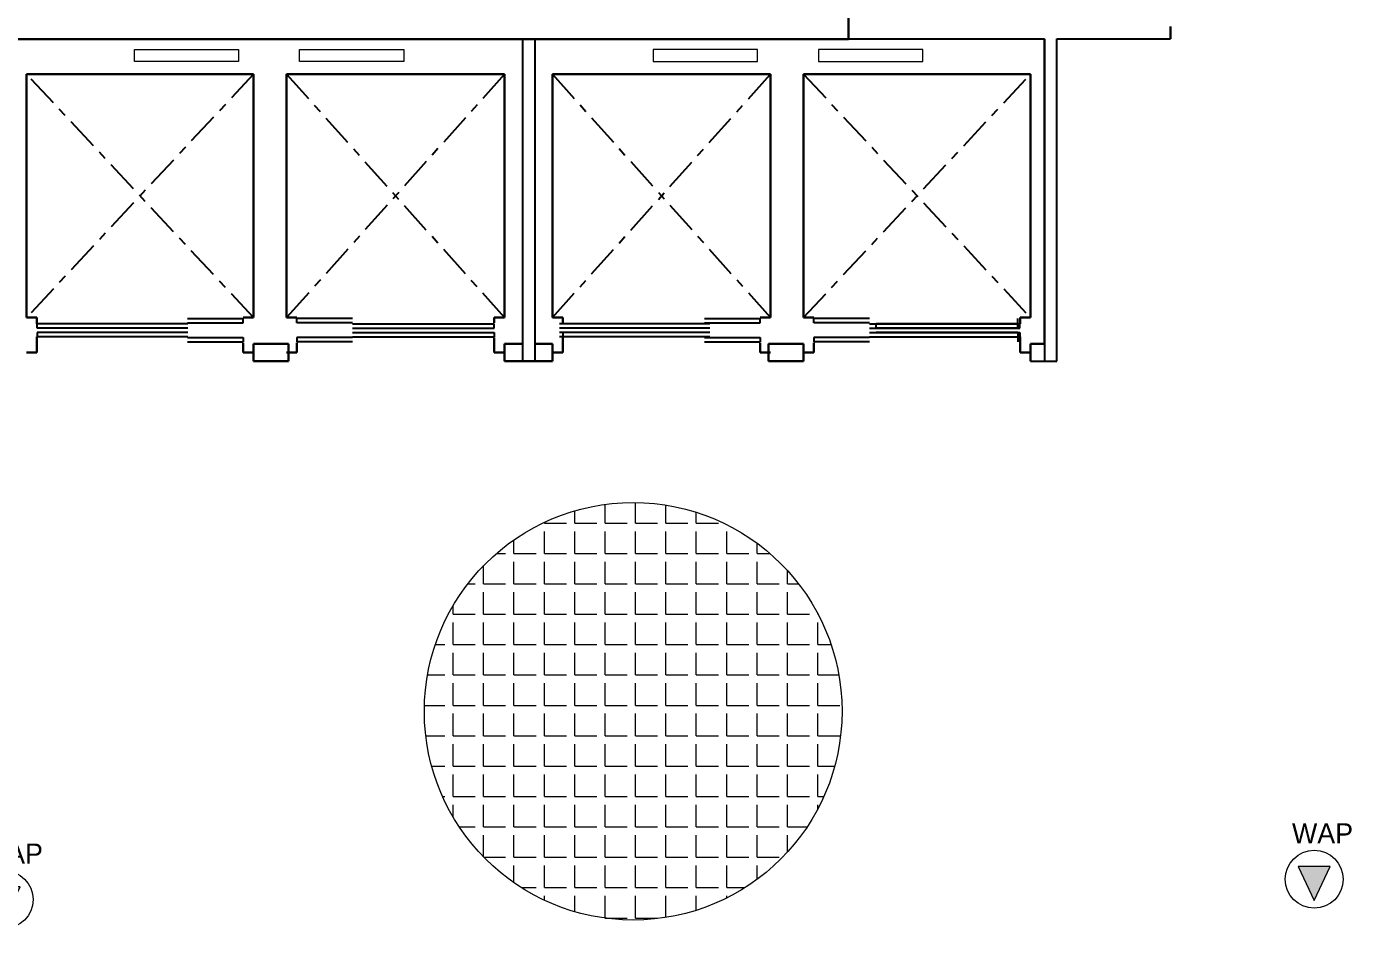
# Model space of a CAD drawing. Extents: x -15 to 169, y 313 to 399.
# Drawn here: x 27.23 to 42.46, y 338.3 to 348.67 of the extents above; entities that cross this region are included whole.
import ezdxf

# ---------------------------------------------------------------- set-up
doc = ezdxf.new("R2010")
doc.units = 0
doc.header["$LTSCALE"] = 0.15
doc.linetypes.add('CENTERX2', pattern=[4, 2.5, -0.5, 0.5, -0.5])
doc.layers.get('0').update_dxf_attribs({"color": 252})
for name, color, linetype in [('0 sockets', 252, 'Continuous'), ('d1', 252, 'Continuous'), ('grocol', 252, 'Continuous'), ('WINDOW', 252, 'Continuous')]:
    doc.layers.add(name, color=color, linetype=linetype)
for name, color, linetype, lineweight in [('anal', 252, 'Continuous', 20), ('elev', 252, 'Continuous', 9), ('T-STRUCTURED', 7, 'Continuous', 0), ('wall', 252, 'Continuous', 30)]:
    doc.layers.add(name, color=color, linetype=linetype, lineweight=lineweight)

# ---------------------------------------------------------------- blocks, each defined once
blk = doc.blocks.new('ARCH')
at = {"layer": 'elev'}
h = blk.add_hatch(dxfattribs=at)
h.set_pattern_fill('ANGLE', color=256, scale=0.05, style=0)
h.set_pattern_definition([(0, (0, 0), (0, 0.34925), [0.254, -0.09525]), (90, (0, 0), (-0.34925, 2e-17), [0.254, -0.09525])])
h.paths.add_polyline_path([(31.8, 340.8, 0.21525), (32.613, 339), (35.787, 339, 0.21525), (36.6, 340.8, 1)])
h.paths.add_polyline_path([(35.787, 339), (32.613, 339, 0.377964)])
at = {"layer": 'anal'}
blk.add_circle((34.2, 340.8), 2.4, dxfattribs=at)
at = {"layer": 'd1', "linetype": 'CENTERX2'}
for p, q in [((29.838, 348.125), (27.228, 345.326)), ((29.838, 345.326), (27.228, 348.125)), ((32.723, 345.326), (30.216, 348.125)), ((32.723, 348.125), (30.216, 345.326)), ((33.272, 348.125), (35.779, 345.326)), ((33.272, 345.326), (35.779, 348.125)), ((36.157, 345.326), (38.767, 348.125)), ((36.157, 348.125), (38.767, 345.326))]:
    blk.add_line(p, q, dxfattribs=at)
at = {"layer": 'd1', "ltscale": 0.5}
for p, q in [((27.352, 345.206), (27.352, 345.256)), ((29.08, 345.256), (27.352, 345.256)), ((29.078, 345.316), (29.718, 345.316)), ((29.078, 345.266), (29.718, 345.266)), ((29.718, 345.266), (29.718, 345.316)), ((30.336, 345.266), (30.336, 345.316)), ((30.976, 345.316), (30.336, 345.316)), ((30.976, 345.266), (30.336, 345.266)), ((30.974, 345.256), (32.603, 345.256)), ((32.603, 345.206), (32.603, 345.256)), ((35.08, 345.256), (33.352, 345.256)), ((35.019, 345.316), (35.659, 345.316)), ((35.019, 345.266), (35.659, 345.266)), ((35.659, 345.266), (35.659, 345.316)), ((36.917, 345.316), (36.277, 345.316)), ((36.277, 345.266), (36.277, 345.316)), ((36.917, 345.266), (36.277, 345.266)), ((36.915, 345.256), (38.643, 345.256)), ((36.992, 345.206), (36.992, 345.256)), ((38.621, 345.256), (36.992, 345.256)), ((38.619, 345.266), (38.619, 345.316)), ((38.621, 345.206), (38.621, 345.256)), ((38.643, 345.206), (38.643, 345.256)), ((29.08, 345.206), (27.352, 345.206)), ((27.352, 345.156), (27.352, 345.106)), ((29.08, 345.156), (27.352, 345.156)), ((29.08, 345.106), (27.352, 345.106)), ((29.021, 345.106), (27.392, 345.106)), ((29.078, 345.096), (29.718, 345.096)), ((29.718, 345.096), (29.718, 345.046)), ((30.336, 345.096), (30.336, 345.046)), ((30.976, 345.096), (30.336, 345.096)), ((30.974, 345.206), (32.603, 345.206)), ((30.974, 345.156), (32.603, 345.156)), ((30.974, 345.106), (32.603, 345.106)), ((32.603, 345.156), (32.603, 345.106)), ((35.08, 345.206), (33.352, 345.206)), ((35.08, 345.156), (33.352, 345.156)), ((35.08, 345.106), (33.352, 345.106)), ((33.392, 345.156), (33.392, 345.106)), ((35.021, 345.106), (33.392, 345.106)), ((35.019, 345.096), (35.659, 345.096)), ((35.659, 345.096), (35.659, 345.046)), ((36.917, 345.096), (36.277, 345.096)), ((36.277, 345.096), (36.277, 345.046)), ((36.915, 345.206), (38.643, 345.206)), ((36.915, 345.156), (38.643, 345.156)), ((36.915, 345.106), (38.643, 345.106)), ((38.621, 345.206), (36.992, 345.206)), ((38.621, 345.156), (36.992, 345.156)), ((38.619, 345.096), (38.619, 345.046)), ((38.621, 345.156), (38.621, 345.106)), ((38.643, 345.156), (38.643, 345.106)), ((29.078, 345.046), (29.718, 345.046)), ((30.976, 345.046), (30.336, 345.046)), ((35.019, 345.046), (35.659, 345.046)), ((36.917, 345.046), (36.277, 345.046))]:
    blk.add_line(p, q, dxfattribs=at)
at = {"layer": 'elev'}
for p, q in [((28.467, 348.272), (28.467, 348.408)), ((28.467, 348.408), (29.664, 348.408)), ((29.664, 348.272), (28.467, 348.272)), ((29.664, 348.408), (29.664, 348.272)), ((30.367, 348.408), (31.564, 348.408)), ((30.367, 348.272), (30.367, 348.408)), ((31.564, 348.272), (30.367, 348.272)), ((31.564, 348.408), (31.564, 348.272)), ((35.628, 348.408), (34.431, 348.408)), ((34.431, 348.408), (34.431, 348.272)), ((34.431, 348.272), (35.628, 348.272)), ((35.628, 348.272), (35.628, 348.408)), ((37.528, 348.408), (36.331, 348.408)), ((36.331, 348.408), (36.331, 348.272)), ((36.331, 348.272), (37.528, 348.272)), ((37.528, 348.272), (37.528, 348.408))]:
    blk.add_line(p, q, dxfattribs=at)
at = {"layer": 'grocol', "ltscale": 0.5}
for p, q in [((40.374, 348.532), (40.374, 348.673)), ((40.374, 348.673), (40.374, 348.532)), ((32.927, 348.525), (32.927, 344.826)), ((32.927, 348.525), (32.927, 344.826)), ((33.068, 348.525), (33.068, 344.826)), ((33.068, 348.525), (33.068, 344.826)), ((36.675, 348.532), (38.927, 348.532)), ((38.927, 345.026), (38.927, 348.532)), ((38.927, 348.525), (38.927, 344.826)), ((39.068, 344.826), (39.068, 348.532)), ((39.068, 348.532), (40.374, 348.532)), ((32.927, 344.826), (33.068, 344.826)), ((33.068, 344.826), (32.927, 344.826)), ((38.927, 344.826), (39.068, 344.826))]:
    blk.add_line(p, q, dxfattribs=at)
at = {"layer": 'wall'}
for p, q in [((36.675, 358.125), (36.675, 348.525)), ((36.527, 348.525), (27.073, 348.525)), ((36.675, 348.525), (27.075, 348.525)), ((27.228, 345.326), (27.228, 348.125)), ((27.228, 348.125), (29.838, 348.125)), ((29.838, 348.125), (29.838, 345.326)), ((32.723, 348.125), (30.216, 348.125)), ((30.216, 348.125), (30.216, 345.326)), ((32.723, 345.326), (32.723, 348.125)), ((33.272, 345.326), (33.272, 348.125)), ((33.272, 348.125), (35.779, 348.125)), ((35.779, 348.125), (35.779, 345.326)), ((36.157, 348.125), (36.157, 345.326)), ((38.767, 348.125), (36.157, 348.125)), ((38.767, 345.326), (38.767, 348.125)), ((27.228, 345.326), (27.348, 345.326)), ((27.348, 345.266), (27.348, 345.326)), ((27.348, 345.326), (27.348, 345.255)), ((29.718, 345.326), (29.838, 345.326)), ((30.336, 345.326), (30.216, 345.326)), ((32.723, 345.326), (32.603, 345.326)), ((32.603, 345.266), (32.603, 345.326)), ((33.272, 345.326), (33.392, 345.326)), ((33.392, 345.266), (33.392, 345.326)), ((35.659, 345.326), (35.779, 345.326)), ((36.277, 345.326), (36.157, 345.326)), ((38.767, 345.326), (38.647, 345.326)), ((38.647, 345.326), (38.647, 345.255)), ((38.647, 345.266), (38.647, 345.326)), ((27.348, 345.106), (27.348, 344.926)), ((32.603, 345.096), (32.603, 344.926)), ((33.392, 345.096), (33.392, 344.926)), ((38.647, 345.106), (38.647, 344.926)), ((27.348, 344.926), (27.228, 344.926)), ((29.718, 345.036), (29.718, 344.926)), ((29.718, 344.926), (29.838, 344.926)), ((29.838, 345.026), (29.838, 344.826)), ((30.238, 345.026), (29.838, 345.026)), ((30.336, 344.926), (30.216, 344.926)), ((30.238, 345.026), (30.238, 344.826)), ((30.336, 345.036), (30.336, 344.926)), ((32.603, 344.926), (32.723, 344.926)), ((32.723, 345.026), (32.723, 344.826)), ((32.927, 345.026), (32.723, 345.026)), ((33.068, 345.026), (33.272, 345.026)), ((33.272, 345.026), (33.272, 344.826)), ((33.392, 344.926), (33.272, 344.926)), ((35.659, 345.036), (35.659, 344.926)), ((35.659, 344.926), (35.779, 344.926)), ((35.757, 345.026), (36.157, 345.026)), ((35.757, 345.026), (35.757, 344.826)), ((36.157, 345.026), (36.157, 344.826)), ((36.277, 344.926), (36.157, 344.926)), ((36.277, 345.036), (36.277, 344.926)), ((38.647, 344.926), (38.767, 344.926)), ((38.767, 345.026), (38.927, 345.026)), ((38.767, 345.026), (38.767, 344.826)), ((30.238, 344.826), (29.838, 344.826)), ((32.927, 344.826), (32.723, 344.826)), ((33.068, 344.826), (33.272, 344.826)), ((35.757, 344.826), (36.157, 344.826))]:
    blk.add_line(p, q, dxfattribs=at)
at = {"layer": 'WINDOW', "linetype": 'CENTERX2'}
blk.add_line((38.767, 344.826), (38.927, 344.826), dxfattribs=at)
blk = doc.blocks.new('LEGEND_dwg_WAP-CEILING-1155327-TELECOMMUNICATION LEGEND_ GENERAL NOTES _SYMBOLS _ ABBREVIATIONS')
at = {"layer": 'T-STRUCTURED'}
blk.add_hatch(color=256, dxfattribs=at).paths.add_polyline_path([(0, -184), (-138, 111), (138, 111)], flags=0)
at = {"layer": 'T-STRUCTURED', "flags": 128}
blk.add_lwpolyline([(138, 111), (-138, 111), (0, -184)], close=True, dxfattribs=at)
at = {"layer": 'T-STRUCTURED'}
blk.add_circle((0, 0), 250, dxfattribs=at)
blk = doc.blocks.new('f10')
at = {"xscale": 0.01150579243575653, "yscale": 0.01150579243575653, "zscale": 0.01150579243575653}
blk.add_blockref('LEGEND_dwg_WAP-CEILING-1155327-TELECOMMUNICATION LEGEND_ GENERAL NOTES _SYMBOLS _ ABBREVIATIONS', (29.6, -78.29), dxfattribs=at)
at = {"color": 4}
blk.add_attdef('WAP', (27.39, -74.72), '', height=1.99, dxfattribs=at)

msp = doc.modelspace()

# ---------------------------------------------------------------- block references
at = {"xscale": 0.1157527098878497, "yscale": 0.1157527098878497, "zscale": 0.1157527098878497}
for p in [(38.601, 347.931), (23.544, 347.698)]:
    msp.add_blockref('f10', p, dxfattribs=at).add_auto_attribs({'WAP': 'WAP'})
at = {"layer": '0 sockets', "color": 3}
msp.add_blockref('ARCH', (0, 0), dxfattribs=at)

doc.saveas('drawing.dxf')
